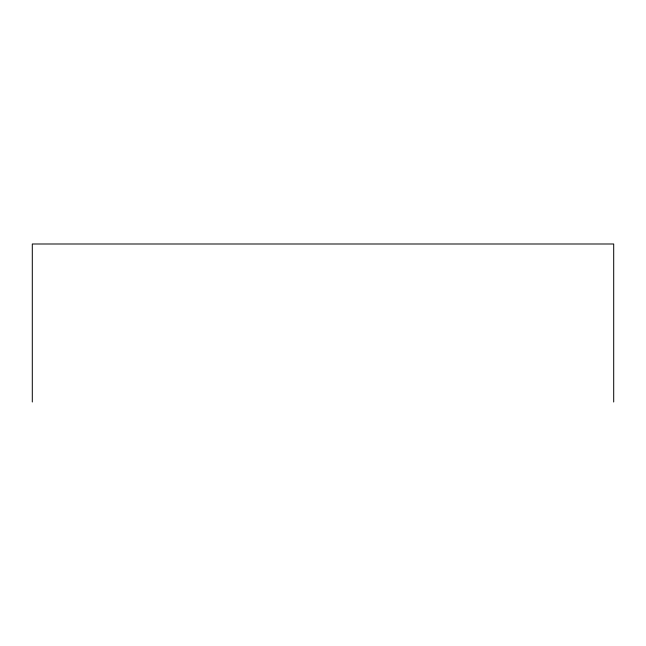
<?xml version="1.0" encoding="UTF-8"?>
<svg xmlns="http://www.w3.org/2000/svg" width="646" height="646" viewBox="0 0 646 646"><rect width="100%" height="100%" fill="white"/><g stroke="black" fill="none" stroke-linecap="round" stroke-linejoin="round"><path stroke-width="0.97" d="M613.7 402.006L613.7 243.994L32.3 243.994L32.3 402.006"/></g></svg>
